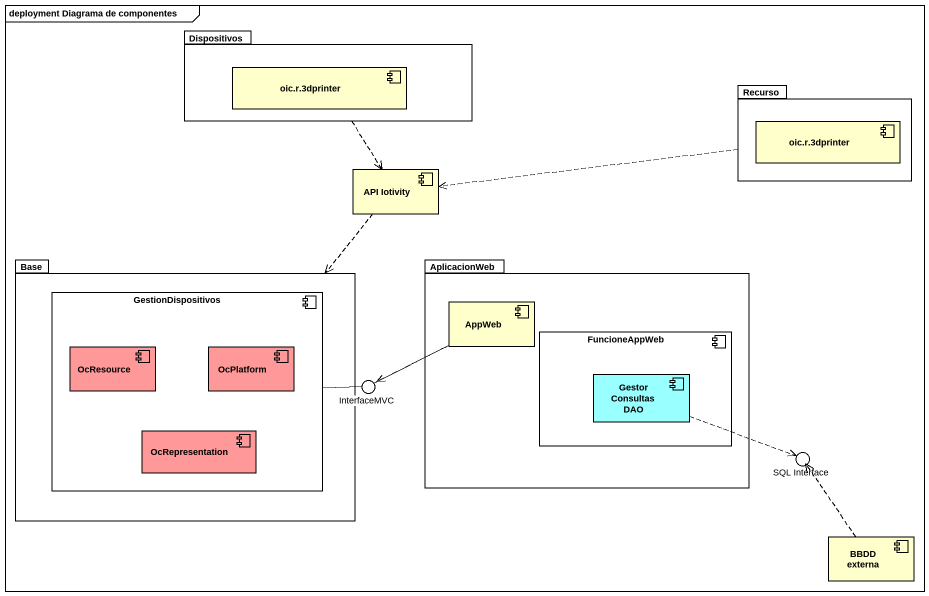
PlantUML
@startuml
mainframe deployment Diagrama de componentes
package Dispositivos {
  component "oic.r.3dprinter" as oic_r_3dprinter
}
package Recurso {
  component "oic.r.3dprinter" as oic_r_3dprinter_2
}
component "API Iotivity" as API_Iotivity
package Base {
  component GestionDispositivos {
    component OcResource #FF9999
    component OcPlatform #FF9999
    component OcRepresentation #FF9999
  }
}
package AplicacionWeb {
  component AppWeb
  component FuncioneAppWeb {
    component "Gestor Consultas DAO" as Gestor_Consultas_DAO #99FFFF
  }
}
() InterfaceMVC
() "SQL Interface" as SQL_Interface
component "BBDD externa" as BBDD_externa
Dispositivos ..> API_Iotivity
Recurso .left.> API_Iotivity
API_Iotivity ..> Base
GestionDispositivos -right- InterfaceMVC
AppWeb -left- InterfaceMVC
AppWeb .left.> InterfaceMVC
Gestor_Consultas_DAO .right.> SQL_Interface
BBDD_externa .up.> SQL_Interface
@enduml
